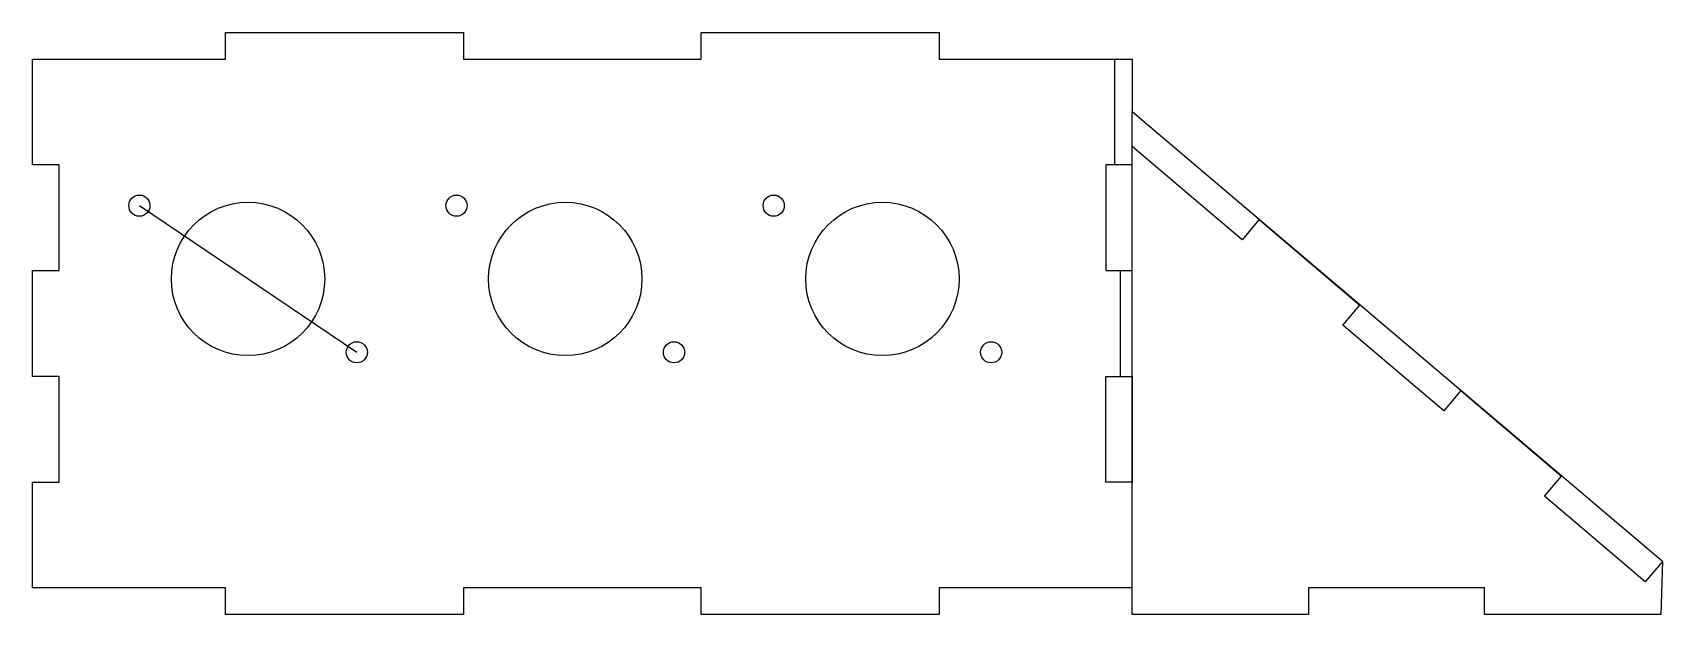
# Model space of a CAD drawing. Header units: millimetres. Extents: x 4 to 312, y 72 to 182.
import ezdxf

# ---------------------------------------------------------------- set-up
doc = ezdxf.new("R2010")
doc.units = ezdxf.units.MM
doc.layers.get('0').update_dxf_attribs({"linetype": 'CONTINUOUS'})

msp = doc.modelspace()

# ---------------------------------------------------------------- linework, layer by layer
for p, q in [((40.28, 181.87), (85.28, 181.87)), ((40.28, 176.87), (40.28, 181.87)), ((85.28, 181.87), (85.28, 176.87)), ((130.28, 176.87), (130.28, 181.87)), ((130.28, 181.87), (175.28, 181.87)), ((175.28, 181.87), (175.28, 176.87)), ((3.78, 156.87), (3.78, 176.87)), ((3.78, 176.87), (40.28, 176.87)), ((85.28, 176.87), (130.28, 176.87)), ((175.28, 176.87), (211.78, 176.87)), ((208.44, 176.87), (208.44, 156.87)), ((211.78, 176.87), (211.78, 166.87)), ((211.78, 76.87), (211.78, 166.87)), ((312.08, 81.86), (211.78, 166.87)), ((211.78, 160.31), (211.78, 166.87)), ((232.56, 142.7), (211.78, 160.31)), ((8.78, 156.87), (3.78, 156.87)), ((8.78, 136.87), (8.78, 156.87)), ((206.78, 156.87), (206.78, 136.87)), ((211.78, 156.87), (206.78, 156.87)), ((211.78, 156.87), (206.78, 156.87)), ((206.78, 156.87), (206.78, 136.87)), ((211.78, 136.87), (211.78, 156.87)), ((23.98, 149.15), (44.54, 135.29)), ((23.98, 149.15), (65.11, 121.43)), ((235.79, 146.52), (232.56, 142.7)), ((235.79, 146.52), (254.87, 130.35)), ((3.78, 116.87), (3.78, 136.87)), ((3.78, 136.87), (8.78, 136.87)), ((206.78, 136.87), (211.78, 136.87)), ((206.78, 136.87), (211.78, 136.87)), ((209.52, 136.87), (209.52, 116.87)), ((251.63, 126.54), (254.87, 130.35)), ((270.71, 110.38), (251.63, 126.54)), ((8.78, 116.87), (3.78, 116.87)), ((8.78, 96.87), (8.78, 116.87)), ((273.94, 114.19), (270.71, 110.38)), ((273.94, 114.19), (293.01, 98.03)), ((3.78, 96.87), (8.78, 96.87)), ((3.78, 76.87), (3.78, 96.87)), ((289.78, 94.21), (293.01, 98.03)), ((308.85, 78.05), (289.78, 94.21)), ((312.08, 81.86), (308.85, 78.05)), ((312.08, 81.86), (311.78, 71.87)), ((40.28, 76.87), (3.78, 76.87)), ((40.28, 71.87), (40.28, 76.87)), ((85.28, 76.87), (85.28, 71.87)), ((130.28, 76.87), (85.28, 76.87)), ((130.28, 71.87), (130.28, 76.87)), ((211.78, 76.87), (175.28, 76.87)), ((175.28, 76.87), (175.28, 71.87)), ((211.78, 71.87), (211.78, 76.87)), ((245.12, 76.87), (245.12, 71.87)), ((278.45, 76.87), (245.12, 76.87)), ((278.45, 71.87), (278.45, 76.87)), ((85.28, 71.87), (40.28, 71.87)), ((175.28, 71.87), (130.28, 71.87)), ((245.12, 71.87), (211.78, 71.87)), ((311.78, 71.87), (278.45, 71.87))]:
    msp.add_line(p, q)
msp.add_lwpolyline([(211.78, 96.87), (206.78, 96.87), (206.78, 116.87), (211.78, 116.87)], close=True)
for centre, radius in [((23.98, 149.15), 2), ((83.98, 149.15), 2), ((143.98, 149.15), 2), ((44.54, 135.29), 14.5), ((104.54, 135.29), 14.5), ((164.54, 135.29), 14.5), ((65.11, 121.43), 2), ((125.11, 121.43), 2), ((185.11, 121.43), 2)]:
    msp.add_circle(centre, radius)

doc.saveas('drawing.dxf')
